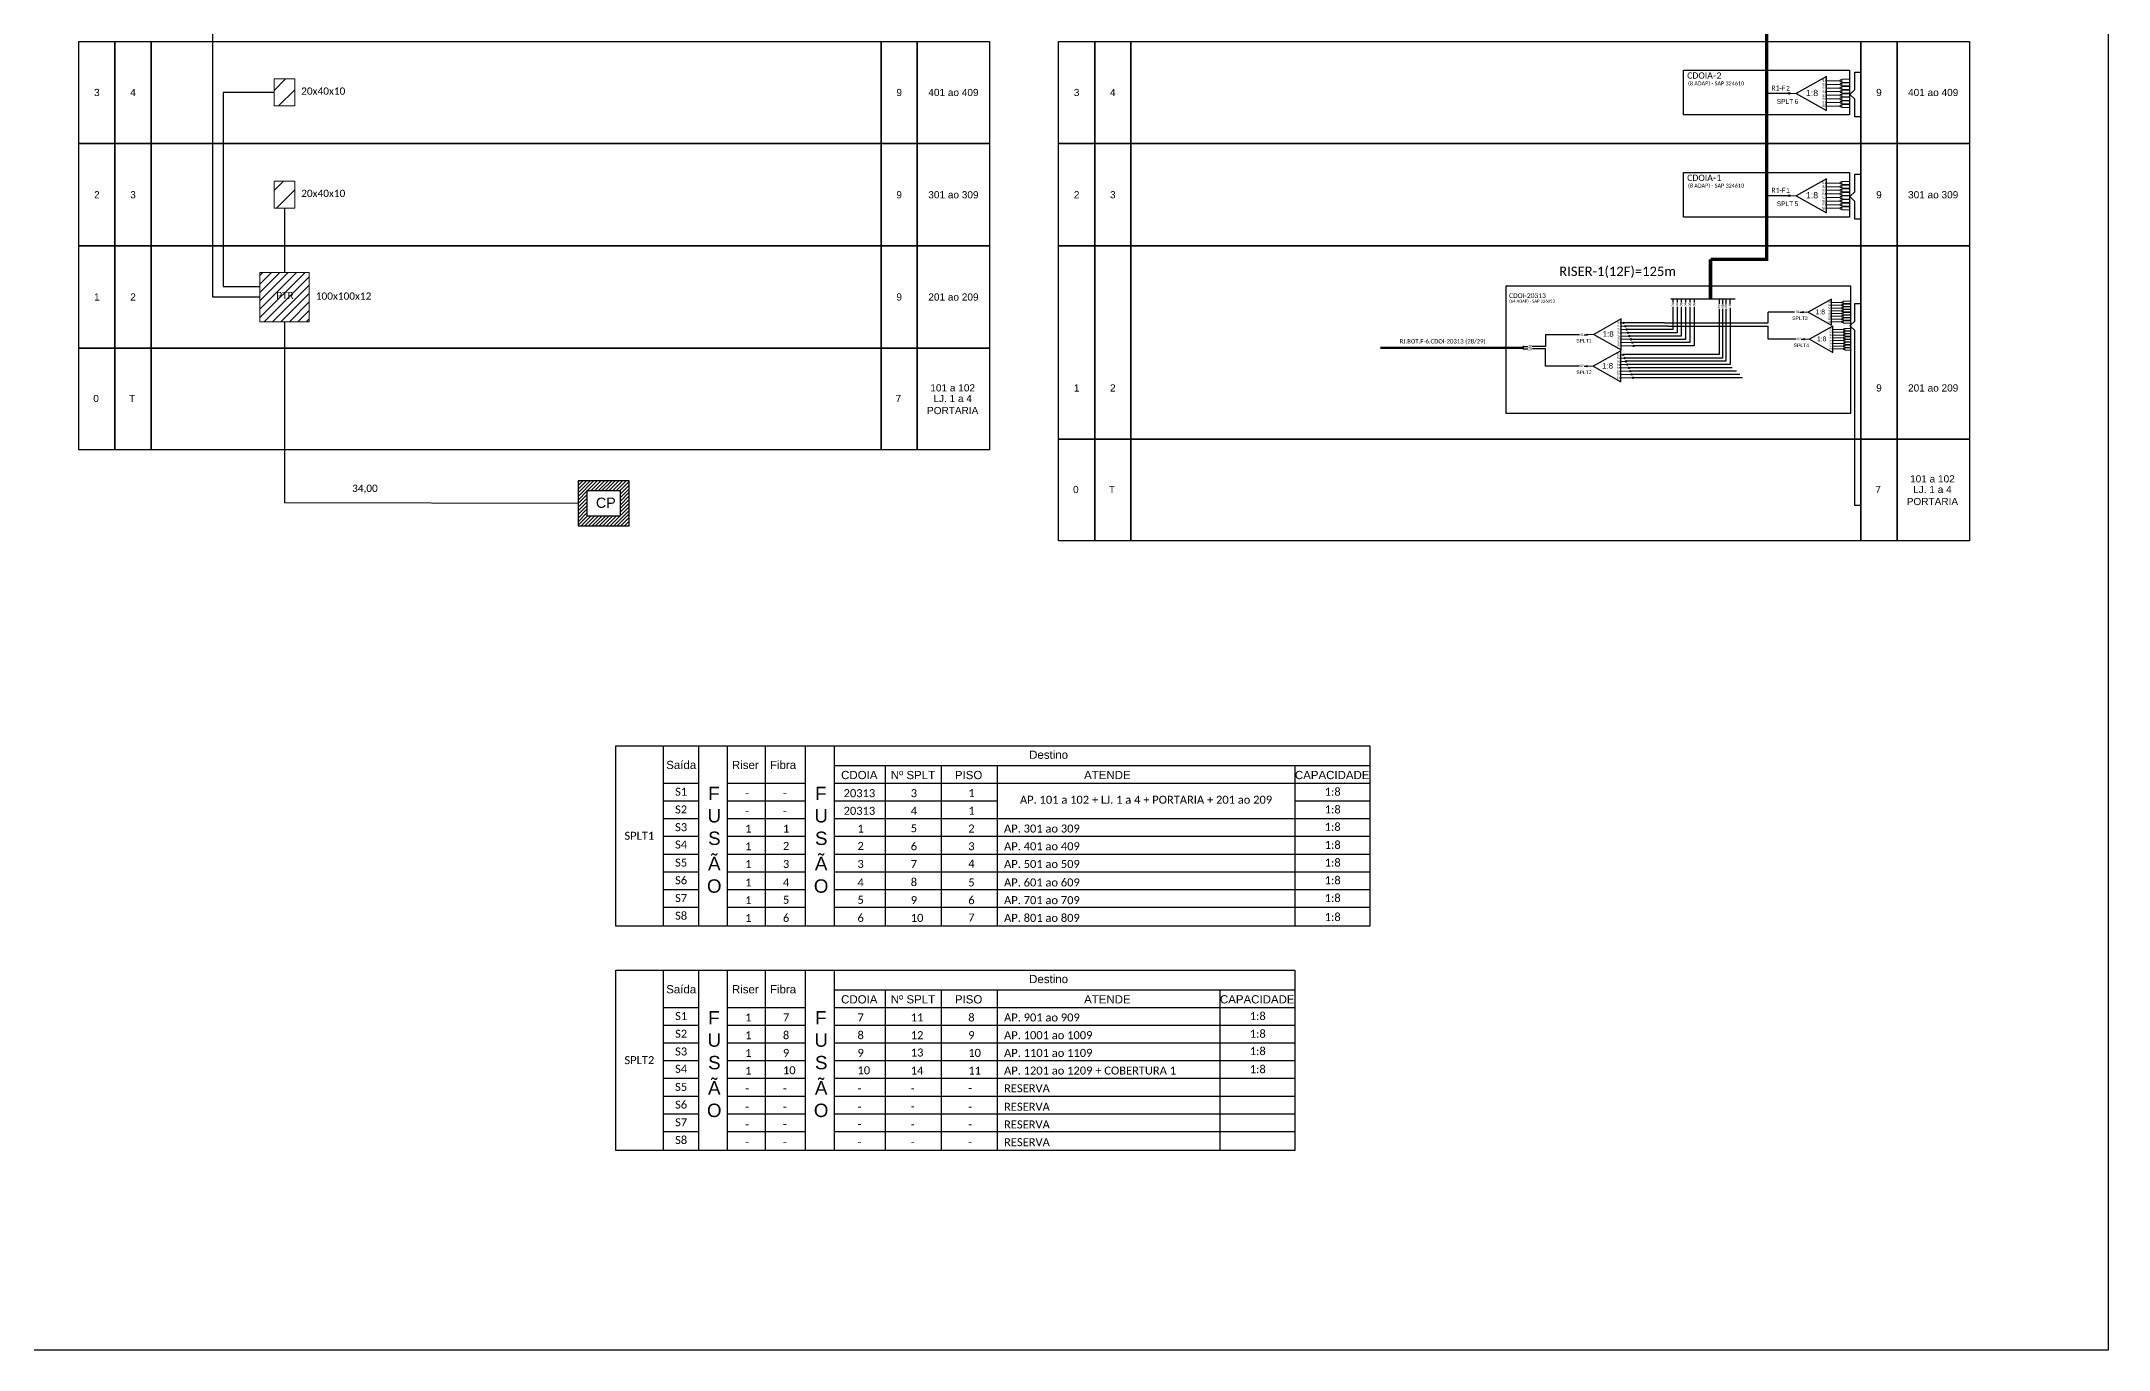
# Model space of a CAD drawing. Extents: x -89 to 749, y 705 to 1299.
# Drawn here: x 286.1 to 749.2, y 705 to 998.2 of the extents above; entities that cross this region are included whole.
import ezdxf
from ezdxf.enums import TextEntityAlignment as Align

# ---------------------------------------------------------------- set-up
doc = ezdxf.new("R2010")
doc.units = 0
doc.layers.add('10.1-Caixas Subterrâneas', color=5, linetype='Continuous')
doc.styles.add('ARIAL', font='arial.ttf')
doc.styles.get("Standard").update_dxf_attribs({"font": 'arial.ttf'})
doc.styles.add('WMF-Calibri0', font='CALIBRI.TTF')
doc.linetypes.add('RESERVA', pattern='A,0.5,-0.15,["RESERVA",Standard,S=0.18,R=0,X=0,Y=-0.1],-1.3', length=1.95)

# ---------------------------------------------------------------- blocks, each defined once
blk = doc.blocks.new('*X58')
at = {"color": 0, "linetype": 'Continuous'}
for p, q in [((-1.25, 0.34099), (-0.49099, 1.1)), ((-1.25, 0.517767), (-0.667767, 1.1)), ((-1.25, 0.694544), (-0.844544, 1.1)), ((-1.25, 0.87132), (-1.02132, 1.1)), ((-1.25, 1.048097), (-1.198097, 1.1)), ((-0.789214, 0.625), (-0.314214, 1.1)), ((-0.612437, 0.625), (-0.137437, 1.1)), ((-0.43566, 0.625), (0.03934, 1.1)), ((-0.258883, 0.625), (0.216117, 1.1)), ((-0.082107, 0.625), (0.392893, 1.1)), ((0.09467, 0.625), (0.56967, 1.1)), ((0.271447, 0.625), (0.746447, 1.1)), ((0.448223, 0.625), (0.923223, 1.1)), ((0.625, 0.625), (1.1, 1.1)), ((0.801777, 0.625), (1.25, 1.073223)), ((-1.25, 0.164214), (-0.8035, 0.610714)), ((-1.25, -0.012563), (-0.8035, 0.433937)), ((-1.25, -0.18934), (-0.8035, 0.25716)), ((-1.25, -0.366117), (-0.8035, 0.080383)), ((0.8035, 0.449947), (1.25, 0.896447)), ((0.8035, 0.27317), (1.25, 0.71967)), ((0.8035, 0.096393), (1.25, 0.542893)), ((0.8035, -0.080383), (1.25, 0.366117)), ((0.8035, -0.25716), (1.25, 0.18934)), ((0.8035, -0.433937), (1.25, 0.012563)), ((-1.25, -0.542893), (-0.8035, -0.096393)), ((-1.25, -0.71967), (-0.8035, -0.27317)), ((-1.25, -0.896447), (-0.8035, -0.449947)), ((-1.25, -1.073223), (-0.801777, -0.625)), ((-1.1, -1.1), (-0.625, -0.625)), ((-0.923223, -1.1), (-0.448223, -0.625)), ((-0.746447, -1.1), (-0.271447, -0.625)), ((-0.56967, -1.1), (-0.09467, -0.625)), ((-0.392893, -1.1), (0.082107, -0.625)), ((-0.216117, -1.1), (0.258883, -0.625)), ((-0.03934, -1.1), (0.43566, -0.625)), ((0.137437, -1.1), (0.612437, -0.625)), ((0.314214, -1.1), (0.789214, -0.625)), ((0.49099, -1.1), (1.25, -0.34099)), ((0.667767, -1.1), (1.25, -0.517767)), ((0.8035, -0.610714), (1.25, -0.164214)), ((0.844544, -1.1), (1.25, -0.694544)), ((1.02132, -1.1), (1.25, -0.87132)), ((1.198097, -1.1), (1.25, -1.048097))]:
    blk.add_line(p, q, dxfattribs=at)
blk = doc.blocks.new('MANHOLE_MQ')
at = {"color": 0, "linetype": 'Continuous'}
for p, q in [((0.00000623, 0.00000569), (-0.00000627, 0.00000569)), ((-0.00000627, 0.00000569), (-0.00000627, -0.00000531)), ((0.00000623, -0.00000531), (0.00000623, 0.00000569)), ((-0.00000404, 0.00000331), (0.00000399, 0.00000331)), ((-0.00000404, -0.00000294), (-0.00000404, 0.00000331)), ((0.00000399, 0.00000331), (0.00000399, -0.00000294)), ((0.00000399, -0.00000294), (-0.00000404, -0.00000294)), ((0.00000399, -0.00000294), (0.00000399, -0.00000294)), ((-0.00000627, -0.00000531), (0.00000623, -0.00000531))]:
    blk.add_line(p, q, dxfattribs=at)
at = {"color": 0, "linetype": 'Continuous', "xscale": 5e-06, "yscale": 5e-06, "zscale": 1e-05}
blk.add_blockref('*X58', (-0.00000002, 0.00000019), dxfattribs=at)
blk = doc.blocks.new('SPLT_1-8_SC-APC')
at = {"color": 1}
blk.add_lwpolyline([(-7.37, -2.1), (-17.04, -7.55), (-7.37, -13), (-7.37, -2.1)], dxfattribs=at)
at = {"color": 3, "lineweight": 0}
for points in [[(-2.99, -3.51), (-7.37, -3.51)], [(-7.37, -4.66), (-2.99, -4.66)], [(-7.37, -5.82), (-2.99, -5.82)], [(-2.41, -3.02), (-2.41, -4)], [(-2.41, -3.02), (0, -3.02)], [(-2.41, -4), (0, -4)], [(-2.41, -4.17), (-2.41, -5.16)], [(-2.41, -4.17), (0, -4.17)], [(-2.41, -5.16), (0, -5.16)], [(-2.41, -5.32), (-2.41, -6.31)], [(-2.41, -5.32), (0, -5.32)], [(-2.41, -6.31), (0, -6.31)], [(-2.41, -6.48), (-2.41, -7.46)], [(-2.41, -6.48), (0, -6.48)], [(-7.37, -6.97), (-2.99, -6.97)], [(-7.37, -8.12), (-2.99, -8.12)], [(-7.37, -9.28), (-2.99, -9.28)], [(-7.37, -10.43), (-2.99, -10.43)], [(-7.37, -11.58), (-2.99, -11.58)], [(-2.41, -7.46), (0, -7.46)], [(-2.41, -7.63), (-2.41, -8.62)], [(-2.41, -7.63), (0, -7.63)], [(-2.41, -8.62), (0, -8.62)], [(-2.41, -8.78), (-2.41, -9.77)], [(-2.41, -8.78), (0, -8.78)], [(-2.41, -9.77), (0, -9.77)], [(-2.41, -9.94), (-2.41, -10.92)], [(-2.41, -9.94), (0, -9.94)], [(-2.41, -10.92), (0, -10.92)], [(-2.41, -11.09), (-2.41, -12.08)], [(-2.41, -11.09), (0, -11.09)], [(-2.41, -12.08), (0, -12.08)]]:
    blk.add_lwpolyline(points, dxfattribs=at)
for points in [[(-2.99, -3.22), (-2.41, -3.22), (-2.41, -3.8), (-2.99, -3.8)], [(-2.99, -4.38), (-2.41, -4.38), (-2.41, -4.95), (-2.99, -4.95)], [(-2.99, -5.53), (-2.41, -5.53), (-2.41, -6.1), (-2.99, -6.1)], [(-2.99, -6.68), (-2.41, -6.68), (-2.41, -7.26), (-2.99, -7.26)], [(-2.99, -7.84), (-2.41, -7.84), (-2.41, -8.41), (-2.99, -8.41)], [(-2.99, -8.99), (-2.41, -8.99), (-2.41, -9.56), (-2.99, -9.56)], [(-2.99, -10.14), (-2.41, -10.14), (-2.41, -10.72), (-2.99, -10.72)], [(-2.99, -11.3), (-2.41, -11.3), (-2.41, -11.87), (-2.99, -11.87)]]:
    blk.add_lwpolyline(points, close=True, dxfattribs=at)
at = {"color": 1, "lineweight": 0}
blk.add_lwpolyline([(-17.04, -7.55), (-19.26, -7.55)], dxfattribs=at)
at = {"color": 1, "style": 'ARIAL'}
for s, height, p in [('1:8', 2, (-13.91, -8.4)), ('S1', 0.75, (-8.74, -3.78)), ('S2', 0.75, (-8.74, -4.97)), ('S3', 0.75, (-8.74, -6.18)), ('S4', 0.75, (-8.74, -7.36)), ('S5', 0.75, (-8.74, -8.57)), ('S6', 0.75, (-8.74, -9.69)), ('S7', 0.75, (-8.74, -10.78)), ('S8', 0.75, (-8.74, -11.9))]:
    blk.add_text(s, height=height, dxfattribs=at).set_placement(p)
blk = doc.blocks.new('SPLT_1-8_DIV_DIR')
h = blk.add_hatch(color=3)
h.dxf.hatch_style = 1
edge = h.paths.add_edge_path()
edge.add_arc((12.77, 4.04), 0.242, 0, 360)
h = blk.add_hatch(color=3)
h.dxf.hatch_style = 1
edge = h.paths.add_edge_path()
edge.add_arc((13.27, 2.88), 0.242, 0, 360)
h = blk.add_hatch(color=3)
h.dxf.hatch_style = 1
edge = h.paths.add_edge_path()
edge.add_arc((13.77, 1.73), 0.242, 0, 360)
h = blk.add_hatch(color=3)
h.dxf.hatch_style = 1
edge = h.paths.add_edge_path()
edge.add_arc((14.27, 0.58), 0.242, 0, 360)
h = blk.add_hatch(color=3)
h.dxf.hatch_style = 1
edge = h.paths.add_edge_path()
edge.add_arc((14.77, -0.58), 0.242, 0, 360)
h = blk.add_hatch(color=3)
h.dxf.hatch_style = 1
edge = h.paths.add_edge_path()
edge.add_arc((15.27, -1.73), 0.242, 0, 360)
h = blk.add_hatch(color=3)
h.dxf.hatch_style = 1
edge = h.paths.add_edge_path()
edge.add_arc((15.77, -2.88), 0.242, 0, 360)
h = blk.add_hatch(color=3)
h.dxf.hatch_style = 1
edge = h.paths.add_edge_path()
edge.add_arc((16.27, -4.04), 0.242, 0, 360)
at = {"color": 1, "lineweight": 0}
blk.add_lwpolyline([(2.22, 0), (0, 0)], dxfattribs=at)
at = {"color": 1}
blk.add_lwpolyline([(11.89, 5.45), (2.22, 0), (11.89, -5.45), (11.89, 5.45)], dxfattribs=at)
at = {"color": 7, "lineweight": 0}
for points in [[(12.77, 4.04), (11.89, 4.04)], [(11.89, 2.88), (13.27, 2.88)], [(11.89, 1.73), (13.77, 1.73)], [(11.89, 0.58), (14.27, 0.58)], [(11.89, -0.58), (14.77, -0.58)], [(11.89, -1.73), (15.27, -1.73)], [(11.89, -2.88), (15.77, -2.88)], [(11.89, -4.04), (16.27, -4.04)]]:
    blk.add_lwpolyline(points, dxfattribs=at)
at = {"color": 3}
for centre in [(12.77, 4.04), (13.27, 2.88), (13.77, 1.73), (14.27, 0.58), (14.77, -0.58), (15.27, -1.73), (15.77, -2.88), (16.27, -4.04)]:
    blk.add_circle(centre, 0.242, dxfattribs=at)
at = {"color": 1, "style": 'ARIAL'}
for s, height, p in [('1:8', 2, (5.35, -0.85)), ('S1', 0.75, (10.52, 3.77)), ('S2', 0.75, (10.52, 2.58)), ('S3', 0.75, (10.52, 1.37)), ('S4', 0.75, (10.52, 0.19)), ('S5', 0.75, (10.52, -1.02)), ('S6', 0.75, (10.52, -2.14)), ('S7', 0.75, (10.52, -3.24)), ('S8', 0.75, (10.52, -4.36))]:
    blk.add_text(s, height=height, dxfattribs=at).set_placement(p)

msp = doc.modelspace()

# ---------------------------------------------------------------- hatches: boundary and pattern name
h = msp.add_hatch()
h.set_pattern_fill('ANSI31', color=1, style=0)
h.set_pattern_definition([(45, (-665.6003, 28.2785), (-2.245064, 2.245064), [])])
h.paths.add_polyline_path([(342.91, 1173.16), (338.28, 1173.16), (338.28, 1167.13), (342.91, 1167.13)])
h.paths.add_polyline_path([(342.91, 1150.24), (338.28, 1150.24), (338.28, 1144.21), (342.91, 1144.21)])
h.paths.add_polyline_path([(342.91, 1127.32), (338.28, 1127.32), (338.28, 1121.29), (342.91, 1121.29)])
h.paths.add_polyline_path([(342.91, 1104.4), (338.28, 1104.4), (338.28, 1098.37), (342.91, 1098.37)])
h.paths.add_polyline_path([(342.91, 1081.48), (338.28, 1081.48), (338.28, 1075.45), (342.91, 1075.45)])
h.paths.add_polyline_path([(342.91, 1058.56), (338.28, 1058.56), (338.28, 1052.53), (342.91, 1052.53)])
h.paths.add_polyline_path([(342.91, 1035.64), (338.28, 1035.64), (338.28, 1029.61), (342.91, 1029.61)])
h.paths.add_polyline_path([(342.91, 1012.72), (338.28, 1012.72), (338.28, 1006.69), (342.91, 1006.69)])
h.paths.add_polyline_path([(342.91, 989.8), (338.28, 989.8), (338.28, 983.77), (342.91, 983.77)])
h.paths.add_polyline_path([(342.91, 966.88), (338.28, 966.88), (338.28, 960.84), (342.91, 960.84)])
h = msp.add_hatch(color=3)
h.dxf.hatch_style = 1
edge = h.paths.add_edge_path()
edge.add_arc((677.7, 986.57), 0.179, 0, 360)
h = msp.add_hatch(color=3)
h.dxf.hatch_style = 1
edge = h.paths.add_edge_path()
edge.add_arc((677.7, 963.65), 0.179, 0, 360)
h = msp.add_hatch()
h.set_pattern_fill('ANSI31', color=1, scale=0.42)
h.set_pattern_definition([(45, (-240.2802, 2816.3527), (-0.9429269, 0.9429269), [])])
h.paths.add_polyline_path([(346.13, 946.47), (335.06, 946.47), (335.06, 935.41), (346.13, 935.41)])
h.paths.add_polyline_path([(338.38, 940.05), (343.14, 940.05), (343.14, 942.48), (338.38, 942.48)], flags=24)
h = msp.add_hatch(color=3)
h.dxf.hatch_style = 1
edge = h.paths.add_edge_path()
edge.add_arc((680.73, 937.54), 0.138, 0, 360)
h = msp.add_hatch(color=3)
h.dxf.hatch_style = 1
edge = h.paths.add_edge_path()
edge.add_arc((632.36, 932.49), 0.138, 0, 360)
h = msp.add_hatch(color=3)
h.dxf.hatch_style = 1
edge = h.paths.add_edge_path()
edge.add_arc((681.05, 931.47), 0.138, 0, 360)
h = msp.add_hatch(color=3)
h.dxf.hatch_style = 1
edge = h.paths.add_edge_path()
edge.add_arc((632.36, 925.42), 0.138, 0, 360)

# ---------------------------------------------------------------- linework, layer by layer
at = {"color": 3}
msp.add_line((618.1, 929.84), (619.11, 929.84), dxfattribs=at)
at = {"color": 2}
for p, q in [((623.07, 929.3), (620.15, 929.3)), ((623.07, 925.42), (623.07, 929.3)), ((630.7, 925.42), (623.07, 925.42))]:
    msp.add_line(p, q, dxfattribs=at)
for p, q in [((414.8, 840.37), (583.71, 840.37)), ((414.8, 799.95), (414.8, 840.37)), ((425.46, 840.37), (425.46, 799.95)), ((433.34, 840.37), (433.34, 799.95)), ((439.82, 799.95), (439.82, 840.37)), ((448.27, 840.37), (448.27, 799.95)), ((457.28, 840.37), (457.28, 799.95)), ((463.77, 840.37), (463.77, 799.95)), ((583.71, 840.37), (583.71, 799.95)), ((463.77, 835.95), (583.71, 835.95)), ((475.17, 835.95), (475.17, 799.95)), ((487.74, 835.95), (487.74, 799.95)), ((500.29, 835.95), (500.29, 799.95)), ((566.91, 835.95), (566.91, 799.95)), ((425.46, 831.99), (433.34, 831.99)), ((439.82, 831.99), (457.28, 831.99)), ((463.77, 831.99), (583.71, 831.99)), ((425.46, 828.02), (433.34, 828.02)), ((439.82, 828.02), (457.28, 828.02)), ((463.77, 828.02), (500.29, 828.02)), ((566.91, 828.02), (583.71, 828.02)), ((425.46, 824.05), (433.34, 824.05)), ((425.46, 820.08), (433.34, 820.08)), ((439.82, 824.05), (457.28, 824.05)), ((439.82, 820.08), (457.28, 820.08)), ((463.77, 824.05), (583.71, 824.05)), ((463.77, 820.08), (583.71, 820.08)), ((425.46, 816.11), (433.34, 816.11)), ((439.82, 816.11), (457.28, 816.11)), ((463.77, 816.11), (583.71, 816.11)), ((425.46, 812.14), (433.34, 812.14)), ((439.82, 812.14), (457.28, 812.14)), ((463.77, 812.14), (583.71, 812.14)), ((425.46, 808.17), (433.34, 808.17)), ((439.82, 808.17), (457.28, 808.17)), ((463.77, 808.17), (583.71, 808.17)), ((425.46, 804.21), (433.34, 804.21)), ((439.82, 804.21), (457.28, 804.21)), ((463.77, 804.21), (583.71, 804.21)), ((583.71, 799.95), (414.8, 799.95)), ((414.8, 790.09), (566.91, 790.09)), ((414.8, 749.68), (414.8, 790.09)), ((425.46, 790.09), (425.46, 749.68)), ((433.34, 790.09), (433.34, 749.68)), ((439.82, 749.68), (439.82, 790.09)), ((448.27, 790.09), (448.27, 749.68)), ((457.28, 790.09), (457.28, 749.68)), ((463.77, 790.09), (463.77, 749.68)), ((566.91, 790.09), (566.91, 749.68)), ((463.77, 785.68), (566.91, 785.68)), ((475.17, 785.68), (475.17, 749.68)), ((487.74, 785.68), (487.74, 749.68)), ((500.29, 785.68), (500.29, 749.68)), ((550.12, 785.68), (550.12, 749.68)), ((425.46, 781.71), (433.34, 781.71)), ((439.82, 781.71), (457.28, 781.71)), ((463.77, 781.71), (566.91, 781.71)), ((425.46, 777.75), (433.34, 777.75)), ((425.46, 773.78), (433.34, 773.78)), ((439.82, 777.75), (457.28, 777.75)), ((439.82, 773.78), (457.28, 773.78)), ((463.77, 777.75), (566.91, 777.75)), ((463.77, 773.78), (566.91, 773.78)), ((425.46, 769.81), (433.34, 769.81)), ((439.82, 769.81), (457.28, 769.81)), ((463.77, 769.81), (566.91, 769.81)), ((425.46, 765.84), (433.34, 765.84)), ((439.82, 765.84), (457.28, 765.84)), ((463.77, 765.84), (566.91, 765.84)), ((425.46, 761.87), (433.34, 761.87)), ((439.82, 761.87), (457.28, 761.87)), ((463.77, 761.87), (566.91, 761.87)), ((425.46, 757.9), (433.34, 757.9)), ((439.82, 757.9), (457.28, 757.9)), ((463.77, 757.9), (566.91, 757.9)), ((425.46, 753.93), (433.34, 753.93)), ((439.82, 753.93), (457.28, 753.93)), ((463.77, 753.93), (566.91, 753.93)), ((566.91, 749.68), (414.8, 749.68))]:
    msp.add_line(p, q)
msp.add_lwpolyline([(-89.32, 705.02), (749.25, 705.02), (749.25, 1299.02), (-89.32, 1299.02), (-89.32, 705.02)])
at = {"color": 5, "const_width": 0.77}
for points in [[(672.61, 1170.14), (672.62, 949.4), (660.06, 949.4), (660.06, 949.4)], [(660.06, 949.4), (660.06, 940.44)]]:
    msp.add_lwpolyline(points, dxfattribs=at)
at = {"color": 3}
for points in [[(335.06, 940.94), (324.56, 940.94), (324.56, 1032.62), (338.28, 1032.62)], [(693.74, 981.34), (692.38, 981.34), (692.38, 985.3), (691.28, 986.36), (692.38, 987.41), (692.38, 991.36), (693.74, 991.36)], [(338.28, 986.78), (326.85, 986.78), (326.85, 943.29), (335.06, 943.29)], [(693.74, 958.42), (692.38, 958.42), (692.38, 962.38), (691.28, 963.44), (692.38, 964.49), (692.38, 968.44), (693.74, 968.44)], [(340.6, 960.84), (340.6, 946.47)], [(693.74, 894.24), (692.38, 894.24), (692.38, 933.4), (691.28, 934.45), (692.38, 935.51), (692.38, 939.46), (693.74, 939.46)], [(340.6, 935.41), (340.6, 894.91), (406.4, 894.75)], [(630.7, 932.49), (623.07, 932.49), (623.07, 929.84), (620.14, 929.84)], [(631.72, 932.49), (632.36, 932.49)]]:
    msp.add_lwpolyline(points, dxfattribs=at)
for points in [[(294.53, 998.24), (302.63, 998.24), (302.63, 975.32), (294.53, 975.32)], [(302.63, 998.24), (310.73, 998.24), (310.73, 975.32), (302.63, 975.32)], [(310.73, 998.24), (474.26, 998.24), (474.26, 975.32), (310.73, 975.32)], [(474.26, 998.24), (482.36, 998.24), (482.36, 975.32), (474.26, 975.32)], [(482.36, 998.24), (498.56, 998.24), (498.56, 975.32), (482.36, 975.32)], [(514, 998.24), (522.11, 998.24), (522.11, 975.32), (514, 975.32)], [(522.11, 998.24), (530.21, 998.24), (530.21, 975.32), (522.11, 975.32)], [(530.21, 998.24), (693.74, 998.24), (693.74, 975.32), (530.21, 975.32)], [(693.74, 998.24), (701.84, 998.24), (701.84, 975.32), (693.74, 975.32)], [(701.84, 998.24), (718.04, 998.24), (718.04, 975.32), (701.84, 975.32)], [(294.53, 975.32), (302.63, 975.32), (302.63, 952.4), (294.53, 952.4)], [(302.63, 975.32), (310.73, 975.32), (310.73, 952.4), (302.63, 952.4)], [(310.73, 975.32), (474.26, 975.32), (474.26, 952.4), (310.73, 952.4)], [(474.26, 975.32), (482.36, 975.32), (482.36, 952.4), (474.26, 952.4)], [(482.36, 975.32), (498.56, 975.32), (498.56, 952.4), (482.36, 952.4)], [(514, 975.32), (522.11, 975.32), (522.11, 952.4), (514, 952.4)], [(522.11, 975.32), (530.21, 975.32), (530.21, 952.4), (522.11, 952.4)], [(530.21, 975.32), (693.74, 975.32), (693.74, 952.4), (530.21, 952.4)], [(693.74, 975.32), (701.84, 975.32), (701.84, 952.4), (693.74, 952.4)], [(701.84, 975.32), (718.04, 975.32), (718.04, 952.4), (701.84, 952.4)], [(294.53, 952.4), (302.63, 952.4), (302.63, 929.48), (294.53, 929.48)], [(302.63, 952.4), (310.73, 952.4), (310.73, 929.48), (302.63, 929.48)], [(310.73, 952.4), (474.26, 952.4), (474.26, 929.48), (310.73, 929.48)], [(474.26, 952.4), (482.36, 952.4), (482.36, 929.48), (474.26, 929.48)], [(482.36, 952.4), (498.56, 952.4), (498.56, 929.48), (482.36, 929.48)], [(514, 952.4), (522.11, 952.4), (522.11, 909.09), (514, 909.09)], [(522.11, 952.4), (530.21, 952.4), (530.21, 909.09), (522.11, 909.09)], [(530.21, 952.4), (693.74, 952.4), (693.74, 909.09), (530.21, 909.09)], [(693.74, 952.4), (701.84, 952.4), (701.84, 909.09), (693.74, 909.09)], [(701.84, 952.4), (718.04, 952.4), (718.04, 909.09), (701.84, 909.09)], [(294.53, 929.48), (302.63, 929.48), (302.63, 906.69), (294.53, 906.69)], [(302.63, 929.48), (310.73, 929.48), (310.73, 906.69), (302.63, 906.69)], [(310.73, 929.48), (474.26, 929.48), (474.26, 906.69), (310.73, 906.69)], [(474.26, 929.48), (482.36, 929.48), (482.36, 906.69), (474.26, 906.69)], [(482.36, 929.48), (498.56, 929.48), (498.56, 906.69), (482.36, 906.69)], [(514, 909.09), (522.11, 909.09), (522.11, 886.31), (514, 886.31)], [(522.11, 909.09), (530.21, 909.09), (530.21, 886.31), (522.11, 886.31)], [(530.21, 909.09), (693.74, 909.09), (693.74, 886.31), (530.21, 886.31)], [(693.74, 909.09), (701.84, 909.09), (701.84, 886.31), (693.74, 886.31)], [(701.84, 909.09), (718.04, 909.09), (718.04, 886.31), (701.84, 886.31)]]:
    msp.add_lwpolyline(points, close=True)
at = {"color": 1}
for points in [[(654.01, 991.78), (691.2, 991.78), (691.2, 981.76), (654.01, 981.76)], [(654.01, 968.86), (691.2, 968.86), (691.2, 958.84), (654.01, 958.84)], [(691.48, 943.34), (614.2, 943.34), (614.2, 914.88), (691.48, 914.88)]]:
    msp.add_lwpolyline(points, close=True, dxfattribs=at)
at = {"color": 1, "lineweight": 0}
for points in [[(338.28, 989.8), (342.91, 989.8), (342.91, 983.77), (338.28, 983.77)], [(338.28, 966.88), (342.91, 966.88), (342.91, 960.84), (338.28, 960.84)], [(335.06, 946.47), (346.13, 946.47), (346.13, 935.41), (335.06, 935.41)]]:
    msp.add_lwpolyline(points, close=True, dxfattribs=at)
at = {"color": 5}
for points in [[(677.7, 986.57), (672.62, 986.57)], [(677.7, 963.65), (672.62, 963.65)], [(665.57, 940.44), (651.14, 940.44)], [(651.62, 940.44), (651.62, 939.72)], [(652.56, 940.44), (652.56, 939.72)], [(653.5, 940.44), (653.5, 939.72)], [(654.43, 940.44), (654.43, 939.71)], [(655.45, 940.44), (655.45, 939.71)], [(656.37, 940.44), (656.37, 939.72)], [(661.97, 940.44), (661.97, 939.37)], [(662.72, 940.44), (662.72, 939.37)], [(663.47, 940.44), (663.47, 939.37)], [(664.41, 940.44), (664.41, 939.35)], [(662, 938.32), (661.99, 928.02), (640.65, 928.02)], [(662.75, 938.32), (662.75, 927.26), (640.97, 927.26)], [(651.62, 938.77), (651.62, 933.66), (641.26, 933.66)], [(663.5, 938.32), (663.5, 926.53), (641.29, 926.53)], [(652.56, 938.77), (652.56, 932.94), (641.58, 932.92)], [(664.44, 938.42), (664.44, 925.81), (641.61, 925.81)], [(653.5, 938.77), (653.5, 932.18), (642.05, 932.18)], [(654.43, 938.77), (654.43, 931.45), (642.37, 931.45)], [(655.45, 938.77), (655.45, 930.72), (642.69, 930.72)], [(656.37, 938.77), (656.37, 929.98), (643, 929.98)], [(678.89, 937.54), (672.98, 937.54)], [(672.98, 935.15), (672.98, 937.54)], [(680.08, 937.54), (680.73, 937.54)], [(640.47, 935.15), (640.47, 935.15)], [(649.74, 935.15), (640.77, 935.15)], [(650.57, 934.39), (641.09, 934.39)], [(651.62, 933.66), (651.62, 933.66), (641.41, 933.66)], [(652.56, 932.94), (652.56, 932.94), (641.73, 932.94)], [(649.74, 935.15), (672.98, 935.15)], [(650.57, 934.39), (672.98, 934.39)], [(679.24, 931.47), (672.98, 931.47), (672.98, 934.39)], [(680.4, 931.47), (681.05, 931.47)], [(640.35, 928.02), (640.34, 928.02)]]:
    msp.add_lwpolyline(points, dxfattribs=at)
at = {"color": 1}
for points in [[(687.14, 940.48), (681.93, 937.54), (687.14, 934.61), (687.14, 940.48)], [(618.1, 929.99), (618.1, 929.15)]]:
    msp.add_lwpolyline(points, dxfattribs=at)
at = {"color": 1, "lineweight": 0}
msp.add_lwpolyline([(681.93, 937.54), (680.73, 937.54)], dxfattribs=at)
at = {"color": 3, "lineweight": 0}
for points in [[(689.5, 939.72), (687.14, 939.72)], [(687.14, 939.1), (689.5, 939.1)], [(687.14, 938.47), (689.5, 938.47)], [(687.14, 937.85), (689.5, 937.85)], [(687.14, 937.23), (689.5, 937.23)], [(687.14, 936.61), (689.5, 936.61)], [(687.14, 935.99), (689.5, 935.99)], [(689.81, 939.98), (689.81, 939.45)], [(689.81, 939.98), (691.48, 939.98)], [(689.81, 939.45), (691.48, 939.45)], [(689.81, 939.36), (689.81, 938.83)], [(689.81, 939.36), (691.48, 939.36)], [(689.81, 938.83), (691.48, 938.83)], [(689.81, 938.74), (689.81, 938.21)], [(689.81, 938.74), (691.48, 938.74)], [(689.81, 938.21), (691.48, 938.21)], [(689.81, 938.12), (689.81, 937.59)], [(689.81, 938.12), (691.48, 938.12)], [(689.81, 937.59), (691.48, 937.59)], [(689.81, 937.5), (689.81, 936.97)], [(689.81, 937.5), (691.48, 937.5)], [(689.81, 936.97), (691.48, 936.97)], [(689.81, 936.88), (689.81, 936.34)], [(689.81, 936.88), (691.48, 936.88)], [(689.81, 936.34), (691.48, 936.34)], [(689.81, 936.25), (689.81, 935.72)], [(689.81, 936.25), (691.48, 936.25)], [(689.81, 935.72), (691.48, 935.72)], [(689.81, 935.63), (689.81, 935.1)], [(689.81, 935.63), (691.48, 935.63)], [(687.14, 935.37), (689.5, 935.37)], [(689.81, 935.1), (691.48, 935.1)]]:
    msp.add_lwpolyline(points, dxfattribs=at)
for points in [[(689.5, 939.87), (689.81, 939.87), (689.81, 939.56), (689.5, 939.56)], [(689.5, 939.25), (689.81, 939.25), (689.81, 938.94), (689.5, 938.94)], [(689.5, 938.63), (689.81, 938.63), (689.81, 938.32), (689.5, 938.32)], [(689.5, 938.01), (689.81, 938.01), (689.81, 937.7), (689.5, 937.7)], [(689.5, 937.39), (689.81, 937.39), (689.81, 937.08), (689.5, 937.08)], [(689.5, 936.76), (689.81, 936.76), (689.81, 936.46), (689.5, 936.46)], [(689.5, 936.14), (689.81, 936.14), (689.81, 935.83), (689.5, 935.83)], [(689.5, 935.52), (689.81, 935.52), (689.81, 935.21), (689.5, 935.21)]]:
    msp.add_lwpolyline(points, close=True, dxfattribs=at)
at = {"color": 1, "const_width": 0.539}
msp.add_lwpolyline([(586.09, 929.57), (618.1, 929.57)], dxfattribs=at)
at = {"color": 2}
for points in [[(618.1, 929.3), (619.11, 929.3)], [(631.72, 925.42), (632.36, 925.42)]]:
    msp.add_lwpolyline(points, dxfattribs=at)
at = {"color": 251, "linetype": 'RESERVA', "ltscale": 3}
for points in [[(664.93, 925.05), (641.93, 925.05)], [(665.91, 924.32), (642.24, 924.32)], [(666.66, 923.59), (642.56, 923.59)], [(667.24, 922.85), (642.88, 922.85)]]:
    msp.add_lwpolyline(points, dxfattribs=at)
at = {"color": 3}
for centre, radius in [((677.7, 986.57), 0.179), ((677.7, 963.65), 0.179), ((680.73, 937.54), 0.138), ((632.36, 932.49), 0.138), ((681.05, 931.47), 0.138), ((632.36, 925.42), 0.138)]:
    msp.add_circle(centre, radius, dxfattribs=at)
for p in [(294.53, 975.32), (514, 975.32), (294.53, 952.4), (514, 952.4), (294.53, 929.48), (514, 909.09)]:
    msp.add_point(p)

# ---------------------------------------------------------------- block references
for p, xscale, yscale, zscale in [((691.18, 991.85), 0.7, 0.7, 0.7), ((691.18, 968.93), 0.7, 0.7, 0.7), ((691.43, 935.54), 0.5389999999999999, 0.5389999999999999, 0.5389999999999999)]:
    msp.add_blockref('SPLT_1-8_SC-APC', p, dxfattribs=dict(at, xscale=xscale, yscale=yscale, zscale=zscale))
at = {"xscale": 0.6369999999999999, "yscale": 0.6369999999999999, "zscale": 0.6369999999999999}
for p in [(632.49, 932.56), (632.36, 925.42)]:
    msp.add_blockref('SPLT_1-8_DIV_DIR', p, dxfattribs=at)
at = {"layer": '10.1-Caixas Subterrâneas', "color": 30, "xscale": 914088.6504975059, "yscale": 914088.6504975059, "zscale": 914088.6504975059, "rotation": 180.0000000000628}
msp.add_blockref('MANHOLE_MQ', (412.09, 894.86), dxfattribs=at)

# ---------------------------------------------------------------- texts
at = {"color": 1}
for s, height, style, p in [('CDOIA-', 1.4, 'WMF-Calibri0', (654.83, 989.88)), ('2', 1.4, 'WMF-Calibri0', (661.4, 989.88)), ('CDOIA-', 1.4, 'WMF-Calibri0', (654.83, 966.96)), ('1', 1.4, 'WMF-Calibri0', (661.4, 966.96)), ('CDOI-20313', 1.078, 'WMF-Calibri0', (614.93, 940.71)), ('1:8', 1.078, 'ARIAL', (683.61, 937.08)), ('S1', 0.404, 'ARIAL', (686.4, 939.57)), ('S2', 0.404, 'ARIAL', (686.4, 938.93)), ('S3', 0.404, 'ARIAL', (686.4, 938.28)), ('S4', 0.404, 'ARIAL', (686.4, 937.65)), ('S5', 0.404, 'ARIAL', (686.4, 936.99)), ('S6', 0.404, 'ARIAL', (686.4, 936.39)), ('S7', 0.404, 'ARIAL', (686.4, 935.8)), ('S8', 0.404, 'ARIAL', (686.4, 935.19))]:
    msp.add_text(s, height=height, dxfattribs=dict(at, style=style)).set_placement(p)
at = {"style": 'ARIAL'}
for s, height, p in [('3', 1.61, (298.58, 986.78)), ('4', 1.61, (306.68, 986.78)), ('9', 1.61, (478.31, 986.78)), ('401 ao 409', 1.61, (490.46, 986.78)), ('3', 1.61, (518.06, 986.78)), ('4', 1.61, (526.16, 986.78)), ('9', 1.61, (697.79, 986.78)), ('401 ao 409', 1.61, (709.94, 986.78)), ('2', 1.61, (298.58, 963.86)), ('3', 1.61, (306.68, 963.86)), ('9', 1.61, (478.31, 963.86)), ('301 ao 309', 1.61, (490.46, 963.86)), ('2', 1.61, (518.06, 963.86)), ('3', 1.61, (526.16, 963.86)), ('9', 1.61, (697.79, 963.86)), ('301 ao 309', 1.61, (709.94, 963.86)), ('1', 1.61, (298.58, 940.94)), ('2', 1.61, (306.68, 940.94)), ('9', 1.61, (478.31, 940.94)), ('201 ao 209', 1.61, (490.46, 940.94)), ('01', 0.539, (679.6, 937.61)), ('01', 0.539, (631.24, 932.56)), ('02', 0.539, (679.92, 931.54)), ('29', 0.539, (619.63, 929.29)), ('28', 0.539, (619.65, 929.92)), ('02', 0.539, (631.24, 925.5)), ('0', 1.61, (298.4, 918.2)), ('T', 1.61, (306.51, 918.2)), ('7', 1.61, (478.14, 918.2)), ('101 a 102', 1.61, (490.29, 920.58)), ('LJ. 1 a 4', 1.61, (490.29, 918.2)), ('1', 1.61, (518.06, 920.56)), ('2', 1.61, (526.16, 920.56)), ('9', 1.61, (697.79, 920.56)), ('201 ao 209', 1.61, (709.94, 920.56)), ('PORTARIA', 1.61, (490.29, 915.5)), ('0', 1.61, (517.88, 897.81)), ('T', 1.61, (525.98, 897.81)), ('7', 1.61, (697.62, 897.81)), ('Destino', 1.84, (511.78, 838.36)), ('Saída', 1.84, (429.48, 836.07)), ('Riser', 1.84, (443.84, 836.07)), ('Fibra', 1.84, (452.29, 836.07)), ('CDOIA', 1.84, (469.37, 833.81)), ('Nº SPLT', 1.84, (481.4, 833.81)), ('PISO', 1.84, (493.86, 833.81)), ('ATENDE', 1.84, (524.95, 833.81)), ('CAPACIDADE', 1.84, (575.31, 833.81)), ('Destino', 1.84, (511.78, 788.09)), ('Saída', 1.84, (429.48, 785.8)), ('Riser', 1.84, (443.84, 785.8)), ('Fibra', 1.84, (452.29, 785.8)), ('CDOIA', 1.84, (469.37, 783.54)), ('Nº SPLT', 1.84, (481.4, 783.54)), ('PISO', 1.84, (493.86, 783.54)), ('ATENDE', 1.84, (524.95, 783.54)), ('CAPACIDADE', 1.84, (558.52, 783.54))]:
    msp.add_text(s, height=height, dxfattribs=at).set_placement(p, align=Align.MIDDLE_CENTER)
at = {"style": 'WMF-Calibri0'}
for s, p in [('20x40x10', (344.35, 986.28)), ('20x40x10', (344.35, 963.36)), ('PTR', (338.78, 940.46)), ('100x100x12', (347.62, 940.34)), ('34,00', (355.75, 897.26))]:
    msp.add_text(s, height=1.622, dxfattribs=at).set_placement(p)
at = {"color": 1, "style": 'WMF-Calibri0'}
for s, height, p in [('(8 ADAP) - SAP 324610', 0.875, (661.3, 988.38)), ('(8 ADAP) - SAP 324610', 0.875, (661.3, 965.46)), ('(64 ADAP) - SAP 326053', 0.6737, (620.08, 939.67))]:
    msp.add_text(s, height=height, dxfattribs=at).set_placement(p, align=Align.CENTER)
at = {"color": 5, "style": 'WMF-Calibri0'}
for s, height, p in [('R1-F', 1.12, (673.68, 987.22)), ('R1-F', 1.12, (673.68, 964.3)), ('RISER-1(12F)=125m', 2.1, (626.16, 945.65))]:
    msp.add_text(s, height=height, dxfattribs=at).set_placement(p)
at = {"color": 5, "style": 'ARIAL'}
for s, p in [('2', (677.43, 987.19)), ('1', (677.43, 964.27))]:
    msp.add_text(s, height=1.05, dxfattribs=at).set_placement(p, align=Align.CENTER)
at = {"color": 7, "style": 'ARIAL'}
for s, p in [('SPLT', (676.74, 984.23)), ('6', (679.31, 984.23)), ('SPLT', (676.74, 961.31)), ('5', (679.31, 961.31))]:
    msp.add_text(s, height=1.05, dxfattribs=at).set_placement(p, align=Align.CENTER)
at = {"style": 'ARIAL'}
for s, p in [('01', (651.6, 939.24)), ('02', (652.54, 939.24)), ('03', (653.48, 939.24)), ('04', (654.42, 939.24)), ('05', (655.43, 939.24)), ('06', (656.39, 939.24)), ('07', (661.97, 938.88)), ('08', (662.76, 938.88)), ('09', (663.48, 938.88)), ('10', (664.38, 938.88))]:
    msp.add_text(s, height=0.486, rotation=90, dxfattribs=at).set_placement(p, align=Align.MIDDLE_CENTER)
for s, p in [('SPLT3', (680.09, 935.78)), ('SPLT1', (631.72, 930.73)), ('SPLT4', (680.41, 929.71)), ('SPLT2', (631.72, 923.66))]:
    msp.add_text(s, height=0.808, dxfattribs=at).set_placement(p, align=Align.CENTER)
at = {"color": 1, "style": 'WMF-Calibri0'}
msp.add_text('RJ.BOT.F-6.CDOI-20313 (28/29)', height=0.9702, dxfattribs=at).set_placement((600.04, 931.01, 1.08), align=Align.MIDDLE_CENTER)
at = {"color": 7, "style": 'ARIAL'}
for s, p in [('101 a 102', (709.77, 900.19)), ('LJ. 1 a 4', (709.77, 897.81)), ('PORTARIA', (709.77, 895.11))]:
    msp.add_text(s, height=1.61, dxfattribs=at).set_placement(p, align=Align.MIDDLE_CENTER)
at = {"linetype": 'Continuous', "style": 'ARIAL'}
for s, p in [('F', (435.53, 828.18)), ('F', (459.47, 828.18)), ('U', (435.38, 823.18)), ('U', (459.32, 823.18)), ('S', (435.51, 818.13)), ('S', (459.45, 818.13)), ('Ã', (435.49, 812.48)), ('Ã', (459.43, 812.48)), ('O', (435.25, 807.43)), ('O', (459.19, 807.43)), ('F', (435.53, 777.91)), ('F', (459.47, 777.91)), ('U', (435.38, 772.91)), ('U', (459.32, 772.91)), ('S', (435.51, 767.86)), ('S', (459.45, 767.86)), ('Ã', (435.49, 762.21)), ('Ã', (459.43, 762.21)), ('O', (435.25, 757.16)), ('O', (459.19, 757.16))]:
    msp.add_text(s, height=3, dxfattribs=at).set_placement(p)
at = {"color": 7, "style": 'WMF-Calibri0'}
for s, height, p in [('-', 1.79, (443.82, 828.85)), ('-', 1.79, (452.27, 828.85)), ('20313', 1.793, (465.86, 828.85)), ('3', 1.79, (480.9, 828.85)), ('1', 1.79, (493.79, 828.85)), ('AP. 101 a 102 + LJ. 1 a 4 + PORTARIA + 201 ao 209', 1.7927, (505.36, 827.38)), ('-', 1.79, (443.82, 824.89)), ('-', 1.79, (452.27, 824.89)), ('20313', 1.793, (465.86, 824.89)), ('4', 1.79, (480.9, 824.89)), ('1', 1.79, (493.79, 824.89)), ('1', 1.79, (443.82, 820.92)), ('1', 1.79, (452.27, 820.92)), ('1', 1.79, (468.97, 820.92)), ('5', 1.79, (480.9, 820.99)), ('2', 1.79, (493.79, 820.92)), ('AP. 301 ao 309', 1.7927, (501.8, 820.92)), ('1', 1.79, (443.82, 816.95)), ('2', 1.79, (452.27, 817.03)), ('2', 1.79, (468.97, 817.03)), ('6', 1.79, (480.9, 816.95)), ('3', 1.79, (493.79, 816.95)), ('AP. 401 ao 409', 1.7927, (501.8, 816.95)), ('1', 1.79, (443.82, 812.98)), ('1', 1.79, (443.82, 808.84)), ('4', 1.79, (452.27, 808.84)), ('3', 1.79, (452.27, 812.98)), ('4', 1.79, (468.97, 808.84)), ('3', 1.79, (468.97, 812.98)), ('8', 1.79, (480.9, 808.92)), ('7', 1.79, (480.9, 812.98)), ('4', 1.79, (493.79, 813.06)), ('5', 1.79, (493.79, 808.84)), ('AP. 501 ao 509', 1.7927, (501.8, 812.98)), ('AP. 601 ao 609 ', 1.7927, (501.8, 808.84)), ('1', 1.79, (443.82, 804.87)), ('5', 1.79, (452.27, 804.95)), ('5', 1.79, (468.97, 804.95)), ('9', 1.79, (480.9, 804.87)), ('6', 1.79, (493.79, 804.87)), ('AP. 701 ao 709', 1.7927, (501.8, 804.87)), ('1', 1.79, (443.82, 800.9)), ('6', 1.79, (452.27, 800.9)), ('6', 1.79, (468.97, 800.9)), ('10', 1.793, (480.9, 800.9)), ('7', 1.79, (493.79, 800.98)), ('AP. 801 ao 809', 1.7927, (501.8, 800.9)), ('1', 1.79, (443.82, 778.58)), ('7', 1.79, (452.27, 778.58)), ('7', 1.79, (468.97, 778.58)), ('11', 1.793, (480.9, 778.58)), ('8', 1.79, (493.79, 778.58)), ('AP. 901 ao 909', 1.7927, (501.8, 778.58)), ('1', 1.79, (443.82, 774.61)), ('8', 1.79, (452.27, 774.61)), ('8', 1.79, (468.97, 774.61)), ('12', 1.793, (480.9, 774.61)), ('9', 1.79, (493.79, 774.61)), ('AP. 1001 ao 1009', 1.7927, (501.8, 774.61)), ('1', 1.79, (443.82, 770.64)), ('9', 1.79, (452.27, 770.64)), ('9', 1.79, (468.97, 770.64)), ('13', 1.793, (480.9, 770.72)), ('10', 1.793, (493.79, 770.64)), ('AP. 1101 ao 1109', 1.7927, (501.8, 770.64)), ('1', 1.79, (443.82, 766.68)), ('10', 1.793, (452.27, 766.75)), ('10', 1.793, (468.97, 766.75)), ('14', 1.793, (480.9, 766.68)), ('11', 1.793, (493.79, 766.68)), ('AP. 1201 ao 1209 + COBERTURA 1', 1.7927, (501.8, 766.68)), ('RESERVA', 1.793, (501.8, 762.71)), ('-', 1.79, (443.82, 762.71)), ('-', 1.79, (452.27, 762.71)), ('-', 1.79, (468.97, 762.71)), ('-', 1.79, (480.9, 762.71)), ('-', 1.79, (480.9, 758.64)), ('-', 1.79, (493.79, 762.79)), ('RESERVA', 1.793, (501.8, 758.57)), ('-', 1.79, (443.82, 758.57)), ('-', 1.79, (443.82, 754.6)), ('-', 1.79, (452.27, 758.57)), ('-', 1.79, (452.27, 754.68)), ('-', 1.79, (468.97, 758.57)), ('-', 1.79, (468.97, 754.68)), ('-', 1.79, (480.9, 754.6)), ('-', 1.79, (493.79, 758.57)), ('-', 1.79, (493.79, 754.6)), ('RESERVA', 1.793, (501.8, 754.6)), ('-', 1.79, (443.82, 750.63)), ('-', 1.79, (452.27, 750.63)), ('-', 1.79, (468.97, 750.63)), ('-', 1.79, (480.9, 750.63)), ('-', 1.79, (493.79, 750.71)), ('RESERVA', 1.793, (501.8, 750.63))]:
    msp.add_text(s, height=height, dxfattribs=at).set_placement(p)
at = {"color": 7, "lineweight": 0, "style": 'WMF-Calibri0', "flags": 8}
for tag, p, s in [('S1', (428.11, 829.17), 'S1'), ('1:8', (573.63, 829.17), '1:8'), ('S2', (428.11, 825.2), 'S2'), ('1:8', (573.63, 825.2), '1:8'), ('SPLT1', (416.76, 819.3), 'XX'), ('S3', (428.11, 821.23), 'S3'), ('1:8', (573.63, 821.31), '1:8'), ('S4', (428.11, 817.34), 'S4'), ('S5', (428.11, 813.29), 'S5'), ('1:8', (573.63, 817.26), '1:8'), ('1:8', (573.63, 813.29), '1:8'), ('S6', (428.11, 809.33), 'S6'), ('1:8', (573.63, 809.33), '1:8'), ('S7', (428.11, 805.36), 'S7'), ('1:8', (573.63, 805.36), '1:8'), ('S8', (428.11, 801.39), 'S8'), ('1:8', (573.63, 801.1), '1:8'), ('S1', (428.11, 778.9), 'S1'), ('1:8', (556.84, 778.9), '1:8'), ('S2', (428.11, 774.93), 'S2'), ('1:8', (556.84, 774.93), '1:8'), ('SPLT2', (416.76, 769.02), 'XX'), ('S3', (428.11, 770.96), 'S3'), ('S4', (428.11, 767.07), 'S4'), ('1:8', (556.84, 771.04), '1:8'), ('1:8', (556.84, 766.99), '1:8'), ('S5', (428.11, 763.02), 'S5'), ('S6', (428.11, 759.05), 'S6'), ('S7', (428.11, 755.09), 'S7'), ('S8', (428.11, 751.12), 'S8')]:
    msp.add_attdef(tag, p, s, height=1.793, dxfattribs=at)
at = {"layer": '10.1-Caixas Subterrâneas', "color": 30, "style": 'ARIAL'}
msp.add_text('CP', height=2.287, dxfattribs=at).set_placement((410.38, 893.69))

doc.saveas('drawing.dxf')
